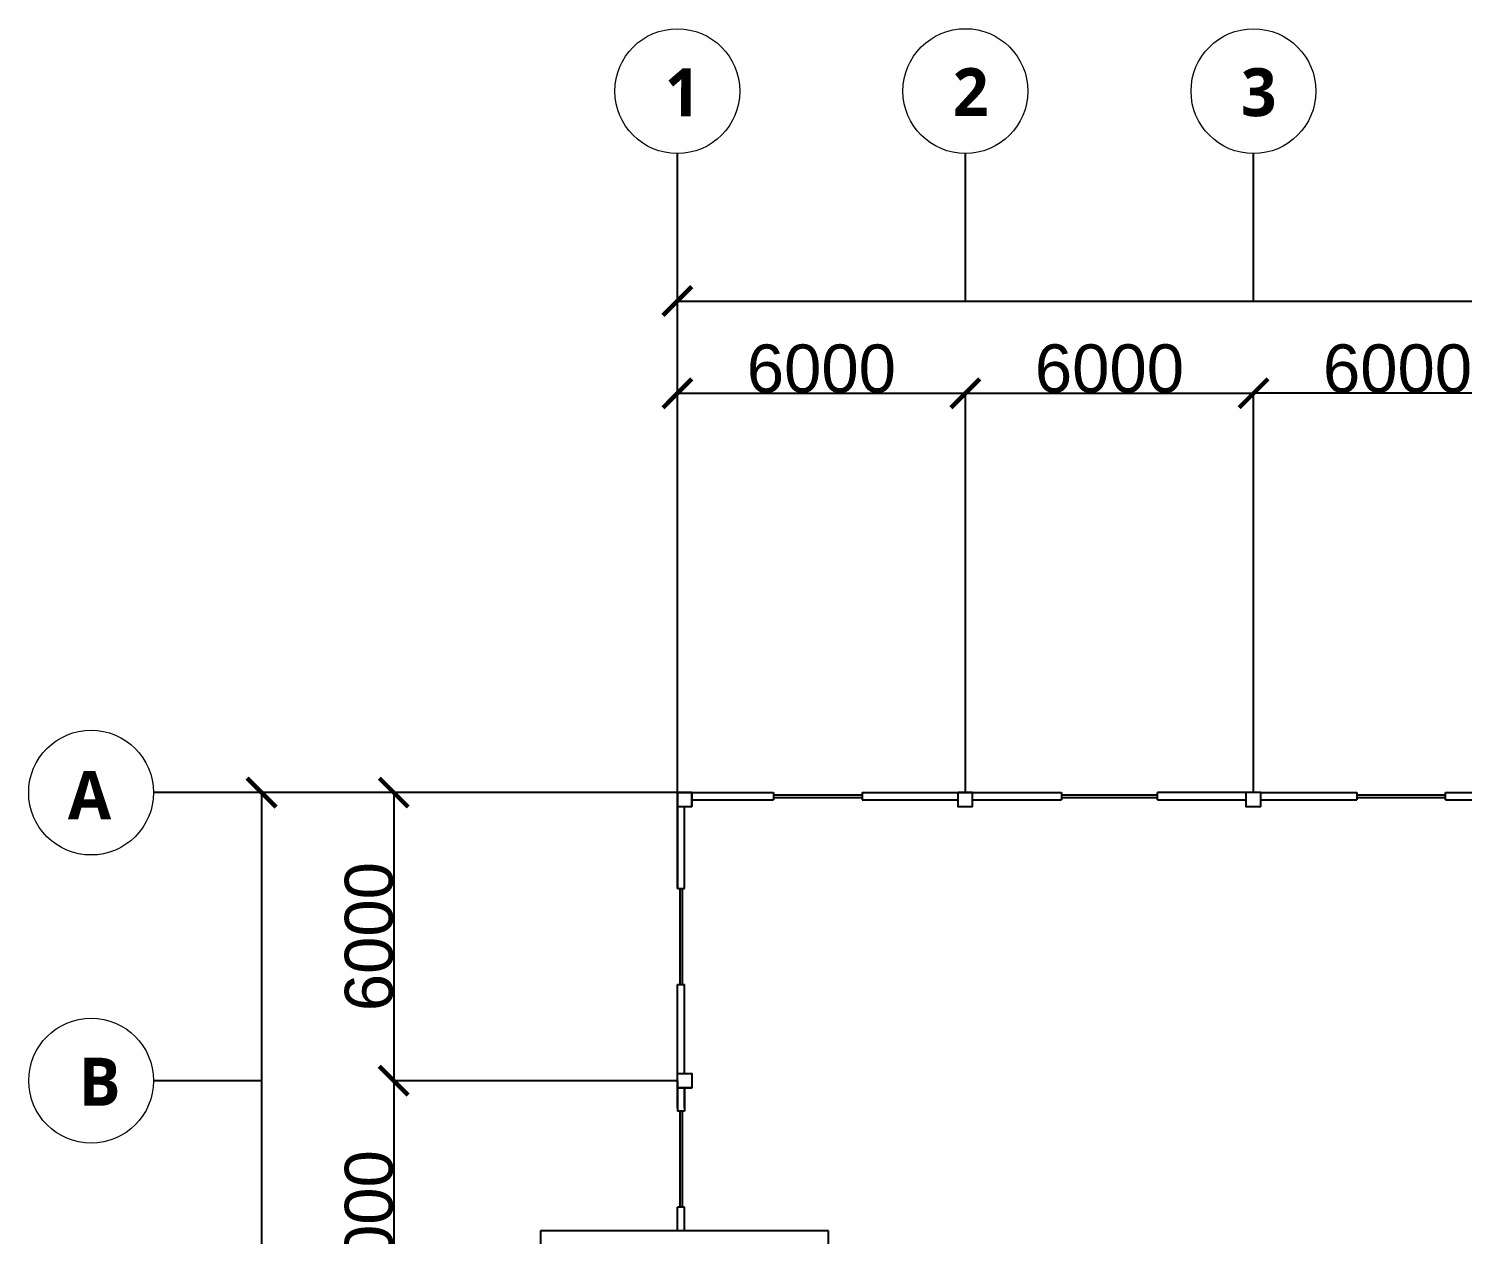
# Model space of a CAD drawing. Header units: millimetres. Extents: x 3339 to 2017737, y 4955 to 2748989.
# Drawn here: x 1185552 to 1215413, y 1428241 to 1453350 of the extents above; entities that cross this region are included whole.
import ezdxf

# ---------------------------------------------------------------- set-up
doc = ezdxf.new("R2010")
doc.units = ezdxf.units.MM
doc.header["$LTSCALE"] = 30
doc.layers.add('POSTE', color=50, linetype='Continuous')
doc.layers.add('S-GRID-IDEN', color=1, linetype='Continuous', lineweight=13)
doc.styles.add('Arial Narrow_1', font='ARIALN.TTF', dxfattribs={"height": 450})
doc.styles.get("Standard").update_dxf_attribs({"font": 'arial.ttf'})
doc.dimstyles.new('ISO-25', dxfattribs={"dimtxt": 1000, "dimasz": 600, "dimexe": 1.25, "dimexo": 0.625, "dimtad": 1, "dimtxsty": 'Standard', "dimblk": 'ARCHTICK', "dimcen": 2.5, "dimclrd": 4, "dimadec": 0, "dimazin": 0, "dimtfac": 1, "dimtmove": 0, "dimatfit": 3, "dimfxl": 1, "dimarcsym": 0})

# ---------------------------------------------------------------- blocks, each defined once
blk = doc.blocks.new('POSTE')
for p, q in [((300, 300), (0, 300)), ((300, 0), (300, 300)), ((300, 0), (300, 0))]:
    blk.add_line(p, q)
blk.add_lwpolyline([(300, 0), (0, 0), (0, 300)])
blk = doc.blocks.new('POSTE 1')
blk.add_blockref('POSTE', (0, -30))
blk = doc.blocks.new('Poste 2')
at = {"layer": 'POSTE'}
blk.add_lwpolyline([(-300, 0), (0, 0), (0, -300), (-300, -300)], close=True, dxfattribs=at)
blk = doc.blocks.new('_ArchTick')
at = {"color": 0, "linetype": 'ByBlock', "const_width": 0.15}
blk.add_lwpolyline([(-0.5, -0.5), (0.5, 0.5)], dxfattribs=at)
blk = doc.blocks.new('*D87')
at = {"color": 0, "lineweight": -2, "transparency": 16777216}
for p, q in [((1205063, 1437592), (1205063, 1445758)), ((1211063, 1437442), (1211063, 1445758))]:
    blk.add_line(p, q, dxfattribs=at)
at = {"color": 4, "lineweight": -2, "transparency": 16777216}
blk.add_line((1205063, 1445757), (1211063, 1445757), dxfattribs=at)
at = {"layer": 'Defpoints', "color": 0, "transparency": 16777216}
for p in [(1211063, 1445757), (1205063, 1437591), (1211063, 1437441)]:
    blk.add_point(p, dxfattribs=at)
at = {"color": 4, "lineweight": -2, "transparency": 16777216, "xscale": 600, "yscale": 600, "zscale": 600, "rotation": 180}
blk.add_blockref('_ArchTick', (1205063, 1445757), dxfattribs=at)
at = {"color": 4, "lineweight": -2, "transparency": 16777216, "xscale": 600, "yscale": 600, "zscale": 600}
blk.add_blockref('_ArchTick', (1211063, 1445757), dxfattribs=at)
at = {"color": 0, "transparency": 16777216, "insert": (1208063, 1446268), "char_height": 1000, "attachment_point": 5}
blk.add_mtext('6000', dxfattribs=at)
blk = doc.blocks.new('*D88')
at = {"color": 0, "lineweight": -2, "transparency": 16777216}
for p, q in [((1211063, 1437592), (1211063, 1445758)), ((1217063, 1437442), (1217063, 1445758))]:
    blk.add_line(p, q, dxfattribs=at)
at = {"color": 4, "lineweight": -2, "transparency": 16777216}
blk.add_line((1217063, 1445757), (1211063, 1445757), dxfattribs=at)
at = {"layer": 'Defpoints', "color": 0, "transparency": 16777216}
for p in [(1211063, 1445757), (1211063, 1437591), (1217063, 1437441)]:
    blk.add_point(p, dxfattribs=at)
at = {"color": 4, "lineweight": -2, "transparency": 16777216, "xscale": 600, "yscale": 600, "zscale": 600, "rotation": 180}
blk.add_blockref('_ArchTick', (1211063, 1445757), dxfattribs=at)
at = {"color": 4, "lineweight": -2, "transparency": 16777216, "xscale": 600, "yscale": 600, "zscale": 600}
blk.add_blockref('_ArchTick', (1217063, 1445757), dxfattribs=at)
at = {"color": 0, "transparency": 16777216, "insert": (1214063, 1446268), "char_height": 1000, "attachment_point": 5}
blk.add_mtext('6000', dxfattribs=at)
blk = doc.blocks.new('*D94')
at = {"color": 0, "lineweight": -2, "transparency": 16777216}
for p, q in [((1199062, 1437441), (1193153, 1437441)), ((1193155, 1431441), (1193156, 1431441))]:
    blk.add_line(p, q, dxfattribs=at)
at = {"color": 4, "lineweight": -2, "transparency": 16777216}
blk.add_line((1193155, 1437441), (1193155, 1431441), dxfattribs=at)
at = {"layer": 'Defpoints', "color": 0, "transparency": 16777216}
for p in [(1199063, 1437441), (1193155, 1431441), (1193155, 1431441)]:
    blk.add_point(p, dxfattribs=at)
at = {"color": 4, "lineweight": -2, "transparency": 16777216, "xscale": 600, "yscale": 600, "zscale": 600}
for p, rotation in [((1193155, 1437441), 90), ((1193155, 1431441), 270)]:
    blk.add_blockref('_ArchTick', p, dxfattribs=dict(at, rotation=rotation))
at = {"color": 0, "transparency": 16777216, "insert": (1192643, 1434441), "char_height": 1000, "attachment_point": 5, "rotation": 90}
blk.add_mtext('6000', dxfattribs=at)
blk = doc.blocks.new('*D95')
at = {"color": 0, "lineweight": -2, "transparency": 16777216}
for p, q in [((1199062, 1431441), (1193153, 1431441)), ((1199062, 1425441), (1193153, 1425441))]:
    blk.add_line(p, q, dxfattribs=at)
at = {"color": 4, "lineweight": -2, "transparency": 16777216}
blk.add_line((1193155, 1431441), (1193155, 1425441), dxfattribs=at)
at = {"layer": 'Defpoints', "color": 0, "transparency": 16777216}
for p in [(1199063, 1431441), (1193155, 1425441), (1199063, 1425441)]:
    blk.add_point(p, dxfattribs=at)
at = {"color": 4, "lineweight": -2, "transparency": 16777216, "xscale": 600, "yscale": 600, "zscale": 600}
for p, rotation in [((1193155, 1431441), 90), ((1193155, 1425441), 270)]:
    blk.add_blockref('_ArchTick', p, dxfattribs=dict(at, rotation=rotation))
at = {"color": 0, "transparency": 16777216, "insert": (1192643, 1428441), "char_height": 1000, "attachment_point": 5, "rotation": 90}
blk.add_mtext('6000', dxfattribs=at)
blk = doc.blocks.new('*D85')
at = {"color": 0, "lineweight": -2, "transparency": 16777216}
for p, q in [((1199062, 1437441), (1190402, 1437441)), ((1199062, 1366441), (1190402, 1366441))]:
    blk.add_line(p, q, dxfattribs=at)
at = {"color": 4, "lineweight": -2, "transparency": 16777216}
blk.add_line((1190404, 1437441), (1190404, 1366441), dxfattribs=at)
at = {"layer": 'Defpoints', "color": 0, "transparency": 16777216}
for p in [(1199063, 1437441), (1190404, 1366441), (1199063, 1366441)]:
    blk.add_point(p, dxfattribs=at)
at = {"color": 4, "lineweight": -2, "transparency": 16777216, "xscale": 600, "yscale": 600, "zscale": 600}
for p, rotation in [((1190404, 1437441), 90), ((1190404, 1366441), 270)]:
    blk.add_blockref('_ArchTick', p, dxfattribs=dict(at, rotation=rotation))
at = {"color": 0, "transparency": 16777216, "insert": (1189893, 1401941), "char_height": 1000, "attachment_point": 5, "rotation": 90}
blk.add_mtext('71000', dxfattribs=at)
blk = doc.blocks.new('*D86')
at = {"color": 0, "lineweight": -2, "transparency": 16777216}
for p, q in [((1199063, 1437442), (1199063, 1447679)), ((1243063, 1437442), (1243063, 1447679))]:
    blk.add_line(p, q, dxfattribs=at)
at = {"color": 4, "lineweight": -2, "transparency": 16777216}
blk.add_line((1199063, 1447677), (1243063, 1447677), dxfattribs=at)
at = {"layer": 'Defpoints', "color": 0, "transparency": 16777216}
for p in [(1243063, 1447677), (1199063, 1437441), (1243063, 1437441)]:
    blk.add_point(p, dxfattribs=at)
at = {"color": 4, "lineweight": -2, "transparency": 16777216, "xscale": 600, "yscale": 600, "zscale": 600, "rotation": 180}
blk.add_blockref('_ArchTick', (1199063, 1447677), dxfattribs=at)
at = {"color": 4, "lineweight": -2, "transparency": 16777216, "xscale": 600, "yscale": 600, "zscale": 600}
blk.add_blockref('_ArchTick', (1243063, 1447677), dxfattribs=at)
at = {"color": 0, "transparency": 16777216, "insert": (1221063, 1448188), "char_height": 1000, "attachment_point": 5}
blk.add_mtext('44000', dxfattribs=at)
blk = doc.blocks.new('*D106')
at = {"color": 0, "lineweight": -2, "transparency": 16777216}
for p, q in [((1199063, 1437442), (1199063, 1445757)), ((1205063, 1437442), (1205063, 1445757))]:
    blk.add_line(p, q, dxfattribs=at)
at = {"color": 4, "lineweight": -2, "transparency": 16777216}
blk.add_line((1205063, 1445755), (1199063, 1445755), dxfattribs=at)
at = {"layer": 'Defpoints', "color": 0, "transparency": 16777216}
for p in [(1199063, 1445755), (1199063, 1437441), (1205063, 1437441)]:
    blk.add_point(p, dxfattribs=at)
at = {"color": 4, "lineweight": -2, "transparency": 16777216, "xscale": 600, "yscale": 600, "zscale": 600, "rotation": 180}
blk.add_blockref('_ArchTick', (1199063, 1445755), dxfattribs=at)
at = {"color": 4, "lineweight": -2, "transparency": 16777216, "xscale": 600, "yscale": 600, "zscale": 600}
blk.add_blockref('_ArchTick', (1205063, 1445755), dxfattribs=at)
at = {"color": 0, "transparency": 16777216, "insert": (1202063, 1446266), "char_height": 1000, "attachment_point": 5}
blk.add_mtext('6000', dxfattribs=at)
blk = doc.blocks.new('Grid - M_Grid Head - Circle-24584-A - GROUND FLOOR PLAN')
at = {"layer": 'S-GRID-IDEN'}
blk.add_circle((0, 0), 6.5, dxfattribs=at)
blk = doc.blocks.new('Letter sa bilog')
at = {"layer": 'S-GRID-IDEN', "xscale": 99.99999999999993, "yscale": 99.99999999999993, "zscale": 99.99999999999993}
blk.add_blockref('Grid - M_Grid Head - Circle-24584-A - GROUND FLOOR PLAN', (-650, 0), dxfattribs=at)
at = {"layer": 'S-GRID-IDEN', "insert": (-891, 223), "char_height": 500, "width": 424.89, "attachment_point": 1, "style": 'Arial Narrow_1'}
blk.add_mtext('{\\f@Malgun Gothic|b1|i0|c0|p34;A}', dxfattribs=at)

msp = doc.modelspace()

# ---------------------------------------------------------------- linework, layer by layer
for p, q in [((1199063.021, 1447678.518), (1199063.021, 1450749.027)), ((1205063.021, 1447678.518), (1205063.021, 1450750.277)), ((1211063.021, 1447678.518), (1211063.021, 1450749.027)), ((1190403.732, 1437440.109), (1188152.13, 1437441.359)), ((1199063.021, 1437441.359), (1201063.021, 1437441.359)), ((1199063.021, 1435441.359), (1199063.021, 1437441.359)), ((1199063.021, 1437441.359), (1199063.021, 1435441.359)), ((1199363.021, 1437291.359), (1201063.021, 1437291.359)), ((1201063.021, 1437441.359), (1201063.021, 1437291.359)), ((1201063.021, 1437391.359), (1202913.021, 1437391.359)), ((1201063.021, 1437341.359), (1202913.021, 1437341.359)), ((1202913.021, 1437441.359), (1206913.021, 1437441.359)), ((1202913.021, 1437441.359), (1202913.021, 1437291.359)), ((1202913.021, 1437291.359), (1204913.021, 1437291.359)), ((1205213.021, 1437441.224), (1207063.021, 1437441.224)), ((1205213.021, 1437291.359), (1206913.021, 1437291.359)), ((1205213.021, 1437291.359), (1206913.021, 1437291.359)), ((1206913.021, 1437441.224), (1206913.021, 1437441.359)), ((1206913.021, 1437291.359), (1206913.021, 1437291.359)), ((1206913.021, 1437291.359), (1207063.021, 1437291.359)), ((1207063.021, 1437441.224), (1207063.021, 1437291.359)), ((1207063.021, 1437391.291), (1209063.021, 1437391.291)), ((1207063.021, 1437341.291), (1209063.021, 1437341.291)), ((1210913.021, 1437441.224), (1209063.021, 1437441.224)), ((1209063.021, 1437291.359), (1209063.021, 1437441.224)), ((1209063.021, 1437291.359), (1210913.67, 1437291.359)), ((1211213.021, 1437441.224), (1213213.021, 1437441.224)), ((1211213.021, 1437291.359), (1212913.67, 1437291.359)), ((1211213.67, 1437291.359), (1212913.67, 1437291.359)), ((1212913.67, 1437441.224), (1212913.67, 1437441.359)), ((1212913.67, 1437291.359), (1212913.67, 1437291.359)), ((1212913.67, 1437291.359), (1213213.021, 1437291.359)), ((1213213.021, 1437441.224), (1213213.021, 1437291.359)), ((1213213.021, 1437391.291), (1215063.021, 1437391.291)), ((1213213.021, 1437341.291), (1215063.021, 1437341.291)), ((1215063.021, 1437441.359), (1218913.67, 1437441.359)), ((1215063.021, 1437291.359), (1215063.021, 1437441.359)), ((1215063.021, 1437291.359), (1216913.021, 1437291.359)), ((1199063.021, 1437144.656), (1199063.021, 1437144.656)), ((1199213.021, 1435441.359), (1199213.021, 1437141.359)), ((1199063.021, 1435441.359), (1199213.021, 1435441.359)), ((1199113.021, 1435441.359), (1199113.021, 1433441.359)), ((1199163.021, 1435441.359), (1199163.021, 1433441.359)), ((1199063.021, 1430878.859), (1199063.021, 1433441.359)), ((1199063.021, 1431441.359), (1199063.021, 1433441.359)), ((1199063.021, 1433441.359), (1199213.021, 1433441.359)), ((1199213.021, 1431591.359), (1199213.021, 1433441.359)), ((1190402.482, 1431441.359), (1188153.38, 1431441.359)), ((1199063.021, 1431441.359), (1199063.021, 1430878.859)), ((1199213.021, 1430878.859), (1199213.021, 1431291.359)), ((1199213.021, 1431291.359), (1199213.021, 1430803.859)), ((1199063.021, 1430878.859), (1199063.021, 1430803.859)), ((1199213.021, 1430803.859), (1199063.021, 1430803.859)), ((1199113.021, 1430803.859), (1199113.021, 1428803.859)), ((1199113.021, 1430803.859), (1199113.021, 1428803.859)), ((1199163.021, 1430803.859), (1199163.021, 1428803.859)), ((1199163.021, 1430803.859), (1199163.021, 1428803.859)), ((1199063.021, 1428316.359), (1199063.021, 1428803.859)), ((1199213.021, 1428803.859), (1199063.021, 1428803.859)), ((1199213.021, 1428316.359), (1199213.021, 1428803.859)), ((1199213.021, 1428316.359), (1199213.021, 1428803.859)), ((1199213.021, 1428316.359), (1199213.021, 1428803.859)), ((1202213.021, 1428316.359), (1196213.021, 1428316.359)), ((1196213.021, 1428316.359), (1196213.021, 1425441.359)), ((1202213.021, 1425591.359), (1202213.021, 1428316.359))]:
    msp.add_line(p, q)
at = {"color": 4}
for p, q in [((1199063.021, 1447678.518), (1243063.021, 1447678.518)), ((1190402.482, 1437441.359), (1190402.482, 1366441.359))]:
    msp.add_line(p, q, dxfattribs=at)
at = {"layer": 'POSTE'}
for p, q in [((1199363.021, 1437438.061), (1199363.021, 1437141.359)), ((1199063.021, 1431291.359), (1199363.021, 1431291.359))]:
    msp.add_line(p, q, dxfattribs=at)

# ---------------------------------------------------------------- block references
at = {"color": 4, "xscale": 600, "yscale": 600, "zscale": 600}
for p, rotation in [((1199063.021, 1447678.518), 180), ((1190402.482, 1437441.359), 90)]:
    msp.add_blockref('_ArchTick', p, dxfattribs=dict(at, rotation=rotation))
at = {"xscale": 2, "yscale": 2, "zscale": 2}
msp.add_blockref('Letter sa bilog', (1188152.13, 1437441.359), dxfattribs=at)
at = {"layer": 'POSTE'}
for name, p in [('POSTE 1', (1199063.021, 1437171.359)), ('POSTE 1', (1199063.021, 1437171.359)), ('POSTE 1', (1199063.021, 1437171.359)), ('POSTE 1', (1199063.021, 1437171.359)), ('POSTE', (1204913.021, 1437141.224)), ('POSTE', (1210913.021, 1437141.224)), ('Poste 2', (1199363.021, 1431591.359))]:
    msp.add_blockref(name, p, dxfattribs=at)
at = {"layer": 'S-GRID-IDEN', "xscale": 199.9999999999999, "yscale": 199.9999999999999, "zscale": 199.9999999999999}
for p in [(1199063.021, 1452049.027), (1205063.021, 1452050.277), (1211063.021, 1452049.027), (1186853.38, 1431441.359)]:
    msp.add_blockref('Grid - M_Grid Head - Circle-24584-A - GROUND FLOOR PLAN', p, dxfattribs=at)

# ---------------------------------------------------------------- texts
at = {"layer": 'S-GRID-IDEN', "char_height": 1000, "width": 849.78875, "attachment_point": 1, "style": 'Arial Narrow_1'}
for s, insert in [('{\\f@Malgun Gothic|b1|i0|c0|p34;1}', (1198801.222, 1452527.581)), ('{\\f@Malgun Gothic|b1|i0|c0|p34;2}', (1204801.222, 1452528.831)), ('{\\f@Malgun Gothic|b1|i0|c0|p34;3}', (1210801.222, 1452527.581)), ('{\\f@Malgun Gothic|b1|i0|c0|p34;B}', (1186591.581, 1431919.912))]:
    msp.add_mtext(s, dxfattribs=dict(at, insert=insert))

# ---------------------------------------------------------------- dimensions: what is measured, and where the dimension line sits
for base, p1, p2, picture, middle in [((1243063.021, 1447677.268), (1199063.021, 1437441.359), (1243063.021, 1437441.359), '*D86', (1221063.021, 1448188.466)), ((1199063.021, 1445755.277), (1205063.021, 1437441.224), (1199063.021, 1437441.224), '*D106', (1202063.021, 1446266.475)), ((1211063.021, 1445756.527), (1205063.021, 1437591.224), (1211063.021, 1437441.224), '*D87', (1208063.021, 1446267.725)), ((1211063.021, 1445756.527), (1217063.021, 1437441.359), (1211063.021, 1437591.359), '*D88', (1214063.021, 1446267.725))]:
    dim = msp.add_linear_dim(base=base, p1=p1, p2=p2, dimstyle='ISO-25')
    dim.commit()
    dim.dimension.update_dxf_attribs({"geometry": picture, "text_midpoint": middle})
dim = msp.add_linear_dim(base=(1190403.732, 1366441.359), p1=(1199063.021, 1437441.359), p2=(1199063.021, 1366441.359), angle=90, dimstyle='ISO-25')
dim.commit()
dim.dimension.update_dxf_attribs({"geometry": '*D85', "text_midpoint": (1190403.732, 1401941.359), "dimtype": 160})
for base, p1, p2, picture, middle in [((1193154.63, 1431441.359), (1199063.021, 1437441.359), (1193154.63, 1431441.359), '*D94', (1192643.432, 1434441.359)), ((1193154.63, 1425441.359), (1199063.021, 1431441.359), (1199063.021, 1425441.359), '*D95', (1192643.432, 1428441.359))]:
    dim = msp.add_linear_dim(base=base, p1=p1, p2=p2, angle=90, dimstyle='ISO-25')
    dim.commit()
    dim.dimension.update_dxf_attribs({"geometry": picture, "text_midpoint": middle})

doc.saveas('drawing.dxf')
